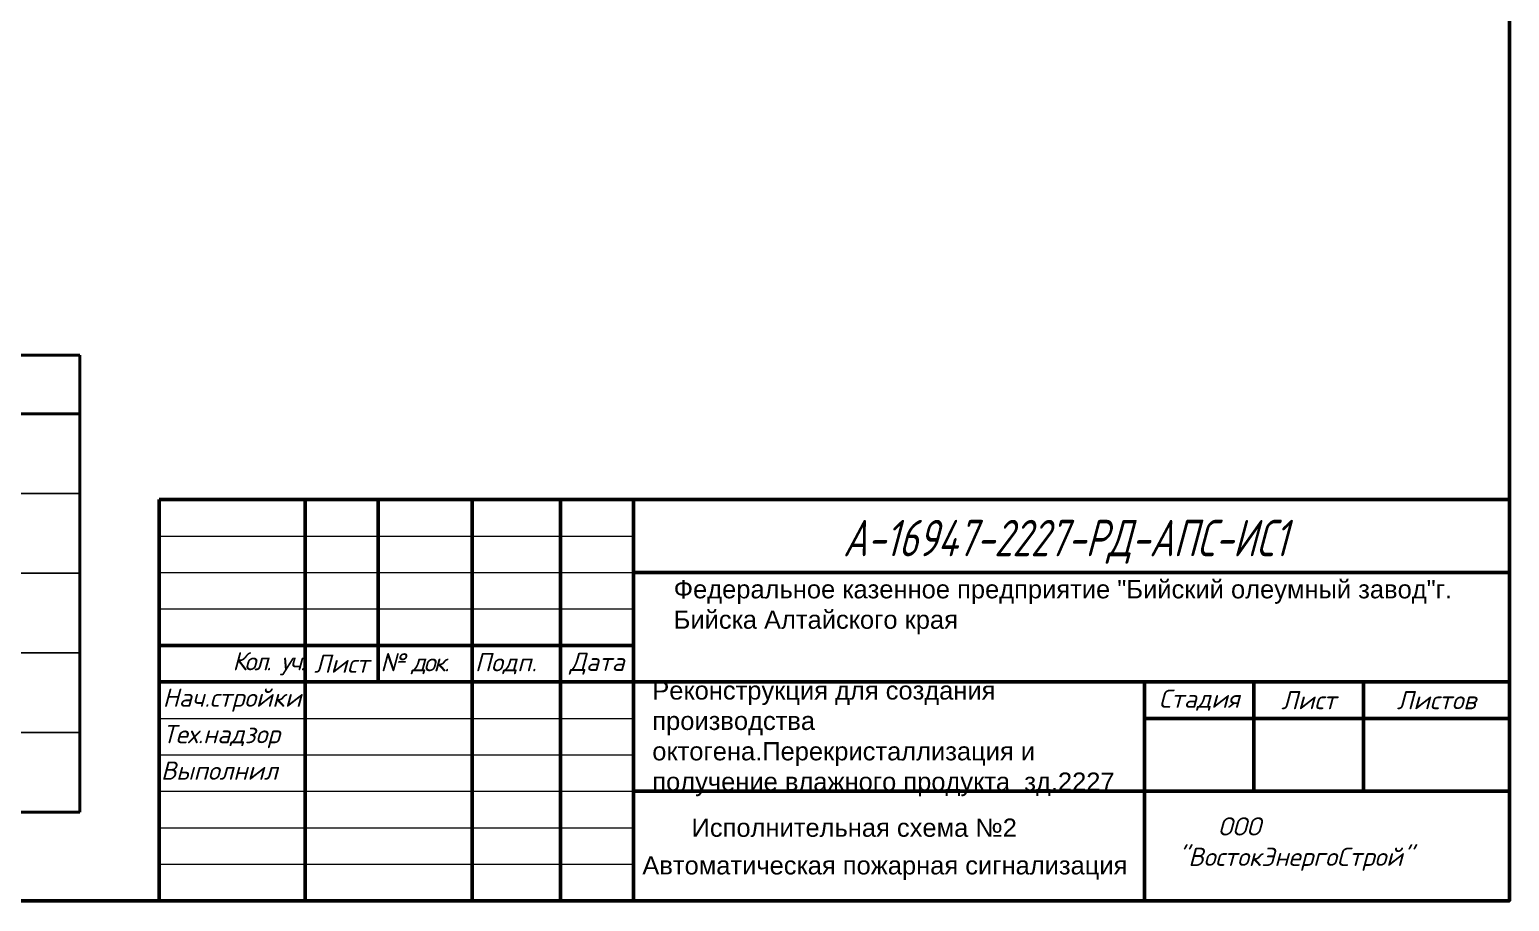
# Model space of a CAD drawing. Header units: millimetres. Extents: x 1663 to 6300, y 431 to 1491.
# Drawn here: x 5783 to 6300, y 759 to 1064 of the extents above; entities that cross this region are included whole.
import ezdxf
from ezdxf.enums import TextEntityAlignment as Align

# ---------------------------------------------------------------- set-up
doc = ezdxf.new("R2010")
doc.units = ezdxf.units.MM
for name, color, linetype, lineweight in [('ТаБлица', 253, 'Continuous', 25), ('Формат - толстая линия', 7, 'Continuous', 50), ('Формат - тонкая линия', 7, 'Continuous', 20)]:
    doc.layers.add(name, color=color, linetype=linetype, lineweight=lineweight)
doc.styles.add('2.5', font='isocpeur.ttf', dxfattribs={"oblique": 15, "height": 2.5})
doc.styles.add('Simplex', font='simplex.shx', dxfattribs={"width": 0.7, "oblique": 15})
doc.styles.get("Standard").update_dxf_attribs({"font": 'arial.ttf'})

# ---------------------------------------------------------------- blocks, each defined once
blk = doc.blocks.new('*T63')
at = {"layer": 'ТаБлица', "color": 0, "linetype": 'ByBlock', "lineweight": 40, "transparency": 16777216}
for p, q in [((0, 0), (186.06, 0)), ((0, 0), (0, -159.8)), ((67.62, 0), (67.62, -159.8)), ((186.06, 0), (186.06, -159.8)), ((0, -20.58), (186.06, -20.58)), ((0, -159.8), (186.06, -159.8))]:
    blk.add_line(p, q, dxfattribs=at)
at = {"layer": 'ТаБлица', "color": 5, "linetype": 'ByBlock', "lineweight": 25, "transparency": 16777216}
for p, q in [((0, -48.43), (186.06, -48.43)), ((0, -76.27), (186.06, -76.27)), ((0, -104.11), (186.06, -104.11)), ((0, -131.96), (186.06, -131.96))]:
    blk.add_line(p, q, dxfattribs=at)
at = {"layer": 'ТаБлица', "color": 2, "transparency": 16777216, "char_height": 5.082, "style": 'Simplex'}
for s, insert, width, attachment_point in [('Обозначение', (33.81, -10.29), 67.6207, 5), ('Наименование', (126.84, -10.29), 118.4407, 5), ('Прибор приемно-контрольный', (69.8, -34.51), 114.0847, 4), ('Извещатель пожарный дымовой', (69.8, -62.35), 114.0847, 4), ('Извещатель пожарный пламени', (69.8, -90.19), 114.0847, 4), ('Коробка распределительная', (69.8, -118.04), 114.0847, 4), ('Линия связи', (69.8, -145.88), 114.0847, 4)]:
    blk.add_mtext(s, dxfattribs=dict(at, insert=insert, width=width, attachment_point=attachment_point))

msp = doc.modelspace()

# ---------------------------------------------------------------- linework, layer by layer
at = {"layer": 'Формат - толстая линия'}
msp.add_lwpolyline([(5292.97, 1491.24), (6300.03, 1491.24), (6300.03, 759.54), (5292.97, 759.54)], close=True, dxfattribs=at)
at = {"layer": 'Формат - толстая линия', "ltscale": 100}
msp.add_lwpolyline([(5828.37, 899.76), (6300.03, 899.76), (6300.03, 759.54), (5828.37, 759.54)], close=True, dxfattribs=at)
for points in [[(5879.36, 899.76), (5879.36, 759.54)], [(5904.85, 899.76), (5904.85, 836.02)], [(5937.7, 899.52), (5937.7, 759.3)], [(5968.59, 899.76), (5968.59, 759.54)], [(5994.09, 899.76), (5994.09, 759.54)], [(5994.09, 874.26), (6300.03, 874.26)], [(5828.37, 848.77), (5994.09, 848.77)], [(5828.37, 836.02), (5994.09, 836.02)], [(5994.09, 836.02), (6300.03, 836.02)], [(6172.55, 836.02), (6172.55, 759.54)], [(6210.79, 836.02), (6210.79, 797.78)], [(6249.04, 836.02), (6249.04, 797.78)], [(6172.55, 823.27), (6300.03, 823.27)], [(5994.09, 797.78), (6300.03, 797.78)]]:
    msp.add_lwpolyline(points, dxfattribs=at)
at = {"layer": 'Формат - тонкая линия', "ltscale": 100}
for points in [[(5828.37, 887.01), (5994.09, 887.01)], [(5828.37, 874.26), (5994.09, 874.26)], [(5828.37, 861.52), (5994.09, 861.52)], [(5828.37, 823.27), (5994.09, 823.27)], [(5828.37, 810.53), (5994.09, 810.53)], [(5828.37, 797.78), (5994.09, 797.78)], [(5828.37, 785.03), (5994.09, 785.03)], [(5828.37, 772.28), (5994.09, 772.28)]]:
    msp.add_lwpolyline(points, dxfattribs=at)

# ---------------------------------------------------------------- block references
msp.add_blockref('*T63', (5614.59, 950.25))

# ---------------------------------------------------------------- texts
at = {"lineweight": 35, "style": 'Simplex', "oblique": 15, "width": 0.7}
msp.add_text('А-16947-2227-РД-АПС-ИС1', height=12.7475, dxfattribs=at).set_placement((6144.87, 879.93), align=Align.CENTER)
at = {"attachment_point": 1}
for s, width, heights, insert, char_height in [('Федеральное казенное предприятие "Бийский олеумный завод"г. Бийска Алтайского края', 271.2777, [71.17], (6008.12, 871.6), 6.3738), ('Реконструкция для создания производства октогена.Перекристаллизация и получение влажного продукта  зд.2227', 172.8519, [0], (6000.64, 836.23), 6.37377), ('Исполнительная схема №2', 305.9793, [0], (6014.36, 788.27), 6.3738), ('Автоматическая пожарная сигнализация', 305.9793, [0], (5997.17, 775.11), 6.3738)]:
    msp.add_mtext_dynamic_manual_height_columns(s, width=width, gutter_width=12.5, heights=heights, dxfattribs=dict(at, insert=insert, char_height=char_height))
at = {"color": 0, "linetype": 'ByBlock', "lineweight": -2, "ltscale": 100, "style": '2.5'}
for s, insert, char_height, width, attachment_point in [('{\\T0.75;Кол. уч.}', (5866.61, 842.39), 6.3738, 25.4951, 5), ('Лист', (5892.11, 842.39), 6.374, 25.4951, 5), ('{\\T0.85;№ док.}', (5917.6, 842.39), 6.3738, 25.4951, 5), ('Подп.', (5949.47, 842.39), 6.374, 38.2426, 5), ('Дата', (5981.34, 842.39), 6.374, 25.4951, 5), ('Нач.стройки', (5829.64, 829.65), 6.3738, 50.9902, 4), ('Стадия', (6191.67, 829.65), 6.374, 38.2426, 5), ('Лист', (6229.92, 829.65), 6.374, 38.2426, 5), ('Листов', (6274.53, 829.65), 6.374, 50.9902, 5), ('Тех.надзор', (5829.64, 816.9), 6.374, 50.9902, 4), ('Выполнил', (5829.03, 805), 6.374, 50.9902, 4), ('\\pi6.91506;ООО \\P\\pi-7.08494;"ВостокЭнергоСтрой"', (6191.31, 779.34), 6.3738, 50.9902, 4)]:
    msp.add_mtext(s, dxfattribs=dict(at, insert=insert, char_height=char_height, width=width, attachment_point=attachment_point))

doc.saveas('drawing.dxf')
